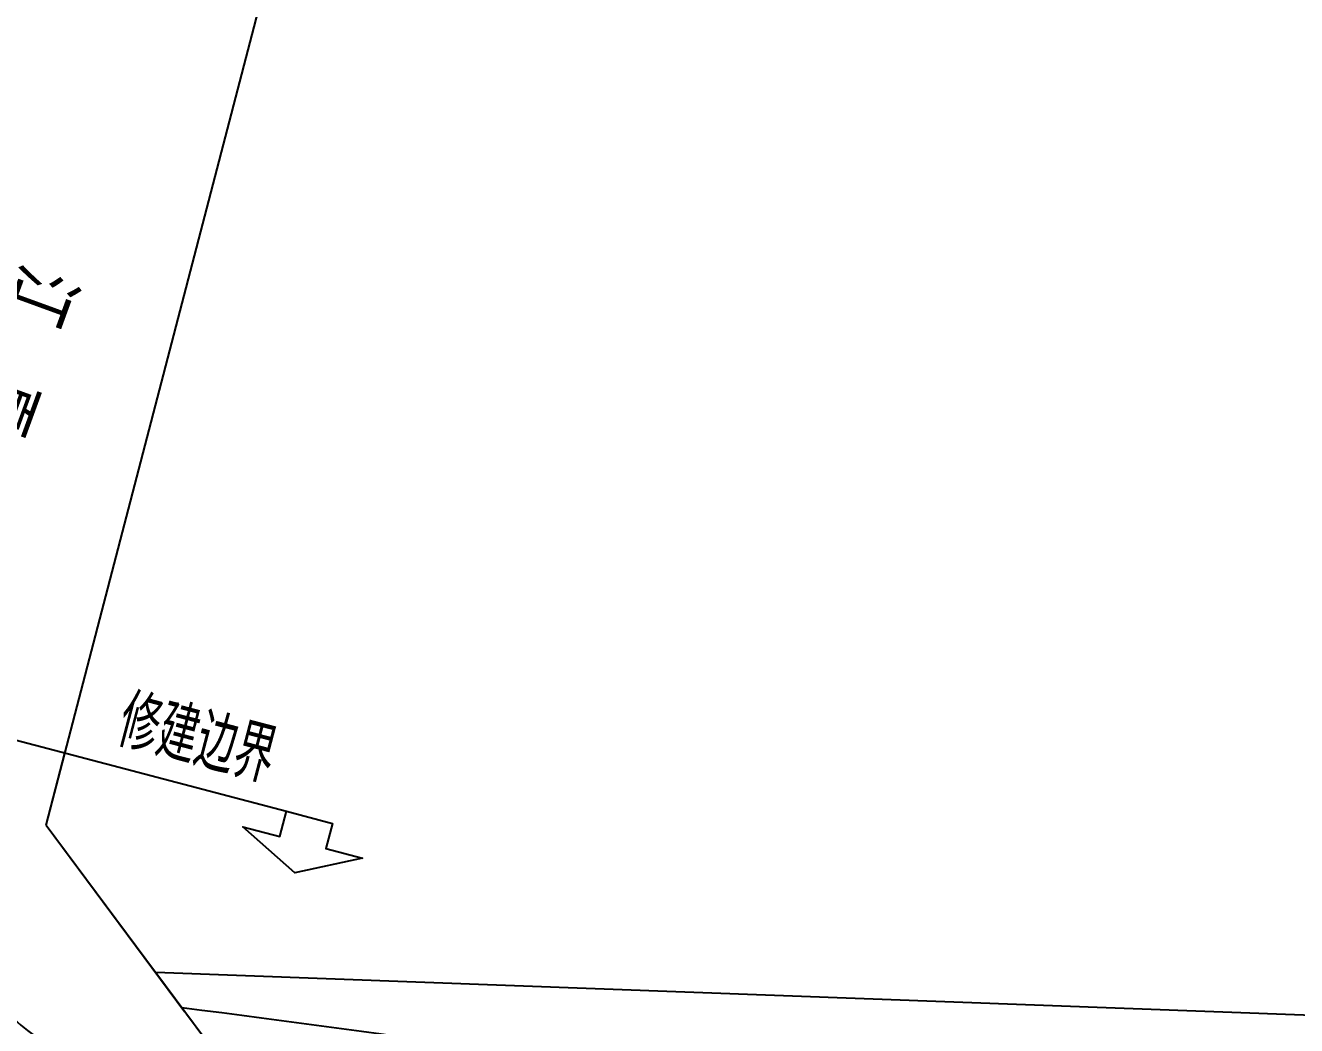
# Model space of a CAD drawing. Extents: x 0 to 558779, y 0 to 2762081.
# Drawn here: x 520379.1 to 520459.3, y 2757675.4 to 2757738.5 of the extents above; entities that cross this region are included whole.
import ezdxf
from ezdxf.enums import TextEntityAlignment as Align

# ---------------------------------------------------------------- set-up
doc = ezdxf.new("R2010")
doc.units = 0
doc.header["$LTSCALE"] = 20
for name, color, linetype in [('0-路名', 7, 'Continuous'), ('DL-人行道边线', 1, 'Continuous'), ('DL-非机动车道边线', 6, 'Continuous'), ('RD-红线', 230, 'Continuous'), ('YD-G1', 3, 'Continuous'), ('分界线', 11, 'Continuous')]:
    doc.layers.add(name, color=color, linetype=linetype)
doc.styles.add('仿宋', font='simfang_0.ttf', dxfattribs={"width": 0.8})
doc.styles.add('金屿投标', font='fsdb_e.shx', dxfattribs={"width": 0.5, "bigfont": 'hzdx.shx'})

msp = doc.modelspace()

# ---------------------------------------------------------------- linework, layer by layer
at = {"layer": 'DL-人行道边线'}
msp.add_line((520380.394, 2757688.051), (520381.579, 2757692.597), dxfattribs=at)
msp.add_lwpolyline([(520380.394, 2757688.051), (520389.136, 2757676.294)], dxfattribs=at)
msp.add_lwpolyline([(520388.954, 2757676.538, -0.010027), (520429.161, 2757670.664, 0.003243), (520441.801, 2757668.641)], format="xyb", dxfattribs=at)
at = {"layer": 'DL-非机动车道边线'}
msp.add_arc((520385.288, 2757683.036), 10, 165.39652, 263.08636, dxfattribs=at)
at = {"layer": 'RD-红线'}
msp.add_lwpolyline([(520380.394, 2757688.051), (520380.394, 2757688.051), (520427.336, 2757868.219)], dxfattribs=at)
msp.add_lwpolyline([(520380.394, 2757688.051), (520399.934, 2757661.771, 0.479494)], format="xyb", dxfattribs=at)
at = {"layer": 'YD-G1'}
msp.add_lwpolyline([(520634.472, 2757844.29), (520622.672, 2757860.231), (520602.632, 2757770.801), (520583.893, 2757687.18), (520564.397, 2757672.157), (520499.087, 2757674.59), (520488.015, 2757675.003), (520387.308, 2757678.755), (520399.934, 2757661.773), (520474.464, 2757658.996), (520500.615, 2757661.524), (520563.945, 2757659.164), (520571.735, 2757658.874), (520593.009, 2757675.268), (520608.576, 2757744.736), (520617.693, 2757769.414), (520634.472, 2757844.29)], close=True, dxfattribs=at)
at = {"layer": '分界线'}
msp.add_line((520348.576, 2757701.282), (520395.554, 2757688.919), dxfattribs=at)
msp.add_lwpolyline([(520395.554, 2757688.919), (520398.456, 2757688.156), (520398.037, 2757686.563), (520400.358, 2757685.952), (520396.082, 2757685.03), (520392.814, 2757687.937), (520395.135, 2757687.326), (520395.554, 2757688.919)], dxfattribs=at)

# ---------------------------------------------------------------- texts
at = {"layer": '0-路名', "lineweight": 35, "style": '仿宋', "width": 0.75}
msp.add_text('江  夏  路', height=3.5, rotation=249.97711, dxfattribs=at).set_placement((520379.104, 2757723.593))
at = {"layer": '分界线', "style": '金屿投标', "width": 0.75}
msp.add_text('修建边界', height=3.5, rotation=345.30178, dxfattribs=at).set_placement((520385.134, 2757694.788), align=Align.MIDDLE_LEFT)

doc.saveas('drawing.dxf')
